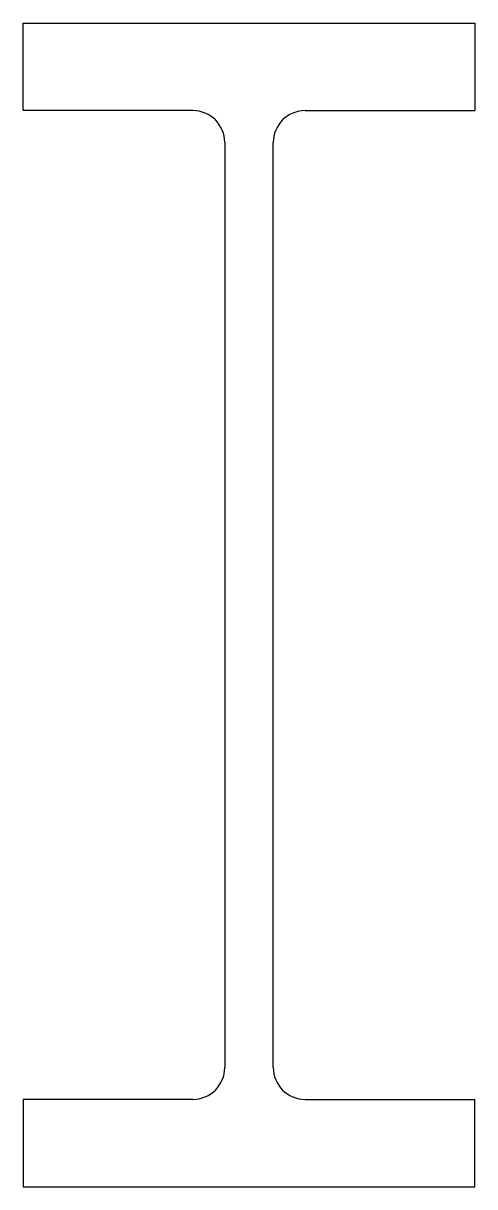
# Model space of a CAD drawing. Extents: x 0 to 424, y 0 to 1092.
import ezdxf

# ---------------------------------------------------------------- set-up
doc = ezdxf.new("R2010")
doc.units = 0
doc.layers.get('0').update_dxf_attribs({"linetype": 'CONTINUOUS'})

msp = doc.modelspace()

# ---------------------------------------------------------------- linework, layer by layer
for p, q in [((0, 1092), (424, 1092)), ((0, 1010), (0, 1092)), ((424, 1092), (424, 1010)), ((159.25, 1010), (0, 1010)), ((264.75, 1010), (424, 1010)), ((189.25, 980), (189.25, 112)), ((234.75, 112), (234.75, 980)), ((159.25, 82), (0, 82)), ((0, 82), (0, 0)), ((264.75, 82), (424, 82)), ((424, 0), (424, 82)), ((0, 0), (424, 0))]:
    msp.add_line(p, q)
for centre, start, end in [((159.25, 980), 0, 90), ((264.75, 980), 90, 180), ((159.25, 112), 270, 0), ((264.75, 112), 180, 270)]:
    msp.add_arc(centre, 30, start, end)

doc.saveas('drawing.dxf')
